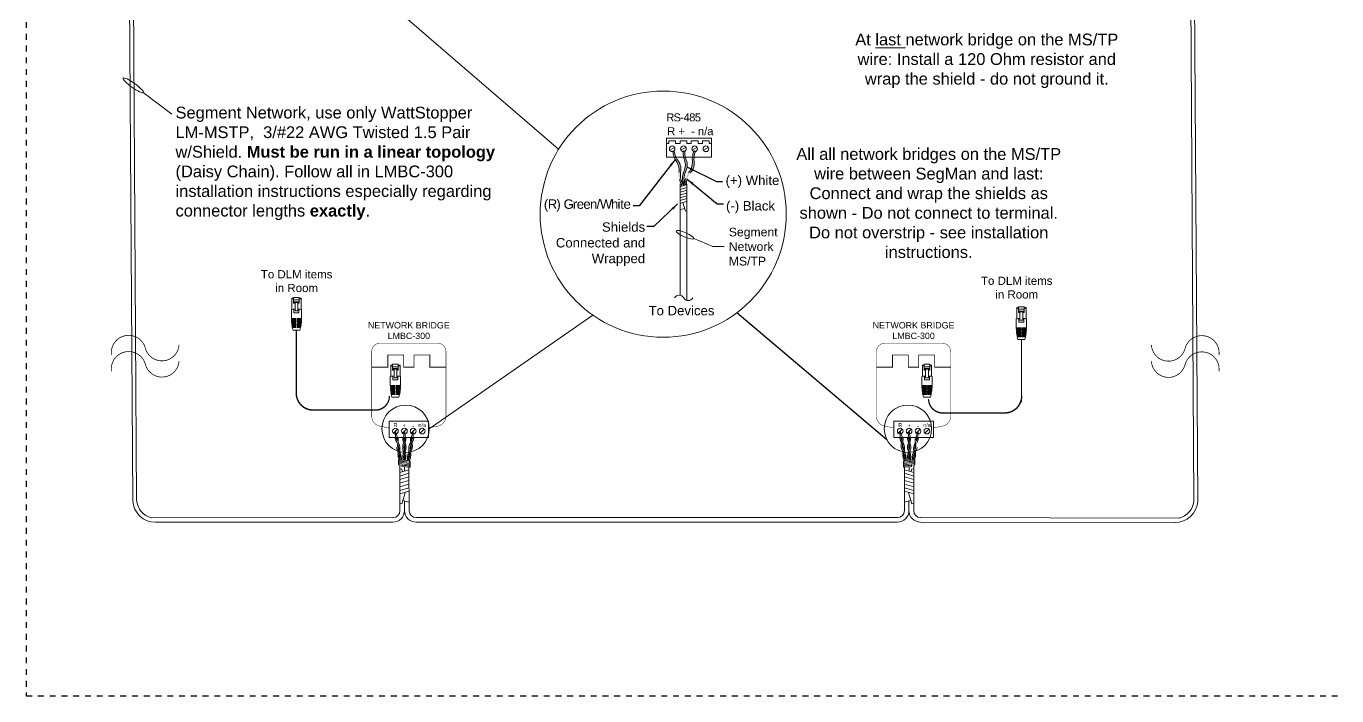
# Model space of a CAD drawing. Header units: inches. Extents: x -60 to 2005, y -577 to 104.
# Drawn here: x 687 to 742.7, y -15.4 to 13.1 of the extents above; entities that cross this region are included whole.
import ezdxf
from ezdxf.enums import TextEntityAlignment as Align

# ---------------------------------------------------------------- set-up
doc = ezdxf.new("R2010")
doc.units = ezdxf.units.IN
doc.header["$MEASUREMENT"] = 0
doc.linetypes.add('Demo', pattern=[0.5, 0.25, -0.25])
doc.layers.get('0').update_dxf_attribs({"lineweight": 5})
doc.layers.add('PS Borders', color=40, linetype='Demo', lineweight=5, plot=False)
for name, color, linetype, lineweight in [('WS', 3, 'Continuous', 5), ('WS_Dataline', 6, 'Continuous', 5), ('WS_DETAIL', 7, 'Continuous', 5)]:
    doc.layers.add(name, color=color, linetype=linetype, lineweight=lineweight)
doc.styles.add('ARIAL', font='arial.ttf')
doc.dimstyles.get("Standard").update_dxf_attribs({"dimtxt": 0.18, "dimasz": 0.18, "dimexe": 0.18, "dimexo": 0.0625, "dimgap": 0.09, "dimtad": 0, "dimtih": 1, "dimtoh": 1, "dimdec": 4, "dimzin": 0, "dimdsep": 46, "dimtxsty": 'Standard', "dimcen": 0.09, "dimadec": 0, "dimazin": 0, "dimtfac": 1, "dimtdec": 4, "dimtofl": 0, "dimtmove": 0, "dimatfit": 3, "dimfxl": 1, "dimtolj": 1, "dimtzin": 0, "dimarcsym": 0})

# ---------------------------------------------------------------- blocks, each defined once
blk = doc.blocks.new('A$C756910A1')
at = {"layer": 'WS_DETAIL'}
for p, q in [((0.1502355164945186, 6.597127019628033), (0.1502355164945186, 10.17284573411285)), ((0.1502355164945186, 10.17284573411285), (0.725468666911155, 10.17284573411285)), ((0.725468666911155, 9.924815362676668), (0.1502355164945186, 9.924815362676668)), ((0.725468666911155, 10.42537585766053), (0.725468666911155, 8.556956961277706)), ((0.725468666911155, 10.42537585766053), (2.506894660563006, 10.42537585766053)), ((2.506894660563063, 9.659063592378288), (0.7254686669112118, 9.659063592378288)), ((2.50689466056312, 9.057957948058288), (0.7254686669112118, 9.057957948058288)), ((0.7254686669112118, 8.735258730937062), (1.168555581693539, 8.735258730937062)), ((0.725468666911155, 8.556956961277706), (1.168555581693596, 8.556956961277706)), ((1.168555581693596, 6.169918262987323), (1.168555581693539, 9.057957948058288)), ((1.168555581693596, 8.848221287137449), (2.063807745780679, 8.848221287137449)), ((2.063807745780906, 6.169918262987323), (2.063807745780679, 9.057957948058288)), ((2.063807745780679, 8.735258730937062), (2.50689466056312, 8.735258730937062)), ((2.506894660563177, 8.556956961277706), (2.063807745780736, 8.556956961277706)), ((2.506894660563006, 10.42537585766053), (2.506894660563177, 8.556956961277706)), ((3.082127810979699, 10.17284573411285), (2.506894660563063, 10.17284573411285)), ((3.082127810979699, 9.924815362676668), (2.506894660563063, 9.924815362676668)), ((3.082127810979927, 6.597127019628033), (3.082127810979699, 10.17284573411285)), ((-6.402811436601041e-08, 6.564808555890693), (-6.402811436601041e-08, 3.726134365787232)), ((0.8080907998544546, 6.700560145413647), (0.8080907998544546, 5.545980966034392)), ((0.8080907998544546, 5.545980966034392), (2.424272527619593, 5.545980966034392)), ((1.168555581693539, 6.169918262987323), (2.063807745780906, 6.169918262987323)), ((2.42427252761965, 6.700560145413647), (2.424272527619593, 5.545980966034392)), ((3.232363391502219, 6.564808555890693), (3.232363391502219, 3.726134365787232)), ((-6.402811436601041e-08, 3.726134365787232), (1.427763863659294, 3.726134365787232)), ((0.001803363048139772, 3.50558276794095), (1.427763863659294, 3.50558276794095)), ((0.007215091914673621, 3.285031170094669), (1.427763863659294, 3.285031170094669)), ((0.01623947130153169, 3.064479572248388), (1.427763863659294, 3.064479572248388)), ((0.02888376853442765, 2.843927974402106), (1.427763863659294, 2.843927974402106)), ((0.04515819889135742, 2.623376376555825), (1.427763863659294, 2.623376376555825)), ((0.06507596708863161, 2.402824778709544), (1.427763863659294, 2.402824778709544)), ((0.08865332129224157, 2.182273180863262), (1.427763863659294, 2.182273180863433)), ((0.1159096201752448, 1.961721583016981), (1.427763863659294, 1.961721583017152)), ((0.1468674136732773, 1.74116998517087), (1.427763863659294, 1.74116998517087)), ((0.1815525382387762, 1.520618387324589), (1.427763863659294, 1.520618387324589)), ((0.2199942275513251, 1.300066789478308), (1.427763863659237, 1.300066789478308)), ((0.2622252398203102, 1.079515191632026), (1.427763863659294, 1.079515191632026)), ((0.3082820030148525, 0.8589635937857452), (1.427763863659294, 0.8589635937857452)), ((0.8902139495456538, 3.726134365787232), (0.8902139495456538, 3.50558276794095)), ((0.8902139495456538, 3.285031170094669), (0.8902139495456538, 3.064479572248388)), ((0.8902139495456538, 2.843927974402106), (0.8902139495456538, 2.623376376555825)), ((0.8902139495457106, 2.402824778709544), (0.8902139495457106, 2.182273180863262)), ((0.8902139495457106, 1.961721583017152), (0.8902139495457106, 1.74116998517087)), ((0.8902139495457106, 1.520618387324589), (0.8902139495457106, 1.300066789478308)), ((0.8902139495457106, 1.079515191632026), (0.8902139495457106, 0.8589635937857452)), ((1.427763863659294, 3.50558276794095), (1.427763863659237, 3.726134365787232)), ((1.427763863659294, 3.064479572248388), (1.427763863659294, 3.285031170094669)), ((1.427763863659294, 2.623376376555825), (1.427763863659294, 2.843927974402106)), ((1.427763863659294, 2.182273180863262), (1.427763863659294, 2.402824778709544)), ((1.427763863659237, 1.74116998517087), (1.427763863659294, 1.961721583017152)), ((1.427763863659294, 1.300066789478308), (1.427763863659237, 1.520618387324589)), ((1.427763863659294, 0.8589635937857452), (1.427763863659294, 1.079515191632026)), ((1.804599463815038, 3.726134365787232), (3.232363391502219, 3.726134365787232)), ((1.804599463814753, 3.50558276794095), (1.804599463814753, 3.726134365787232)), ((1.804599463814981, 3.50558276794095), (3.230559964426021, 3.50558276794095)), ((1.804599463814981, 3.285031170094669), (3.225148235559374, 3.285031170094669)), ((1.804599463814753, 3.064479572248388), (1.804599463814753, 3.285031170094669)), ((1.804599463814981, 3.064479572248388), (3.216123856172572, 3.064479572248388)), ((1.804599463814981, 2.843927974402106), (3.203479558939677, 2.843927974402106)), ((1.804599463814753, 2.623376376555825), (1.804599463814753, 2.843927974402106)), ((1.804599463814924, 2.623376376555825), (3.187205128582747, 2.623376376555825)), ((1.804599463814867, 2.402824778709544), (3.167287360385473, 2.402824778709544)), ((1.804599463814753, 2.182273180863262), (1.804599463814753, 2.402824778709544)), ((1.804599463814867, 2.182273180863433), (3.143710006181806, 2.182273180863433)), ((1.804599463814867, 1.961721583017152), (3.116453707298803, 1.961721583017152)), ((1.804599463814753, 1.74116998517087), (1.804599463814753, 1.961721583017152)), ((1.80459946381481, 1.74116998517087), (3.085495913800827, 1.74116998517087)), ((1.80459946381481, 1.520618387324589), (3.050810789235328, 1.520618387324589)), ((1.804599463814753, 1.300066789478308), (1.804599463814753, 1.520618387324589)), ((1.804599463814753, 1.300066789478308), (3.012369099922722, 1.300066789478308)), ((1.804599463814753, 1.079515191632026), (2.970138087653794, 1.079515191632026)), ((1.804599463814753, 0.8589635937857452), (1.804599463814753, 1.079515191632026)), ((1.804599463814753, 0.8589635937857452), (2.924081324459308, 0.8589635937857452)), ((2.34214937792845, 3.726134365787232), (2.34214937792845, 3.50558276794095)), ((2.34214937792845, 3.285031170094669), (2.34214937792845, 3.064479572248388)), ((2.34214937792845, 2.843927974402106), (2.34214937792845, 2.623376376555825)), ((2.34214937792845, 2.402824778709544), (2.34214937792845, 2.182273180863433)), ((2.34214937792845, 1.961721583017152), (2.34214937792845, 1.74116998517087)), ((2.34214937792845, 1.520618387324589), (2.342149377928394, 1.300066789478308)), ((2.34214937792845, 1.079515191632026), (2.342149377928394, 0.8589635937857452)), ((2.691792117421215, -1.891327769953932e-07), (0.524929496546207, -1.891327769953932e-07))]:
    blk.add_line(p, q, dxfattribs=at)
for centre, radius, start, end in [((1.61618166373708, -0.5828206012761257), 7.328072457716479, 93.50202068223433, 102.7411415662108), ((1.61618166373708, -0.5828206012761257), 7.328072457716479, 77.25885843378917, 86.49797931776406), ((13.48717119514313, 3.726134365787232), 13.48717125917128, 180.9369821694481, 181.8742150375743), ((13.48717119514313, 3.726134365787232), 13.48717125917128, 182.8119499073921, 183.7504392946456), ((13.48717119514313, 3.726134365787232), 13.48717125917128, 184.6899375443662, 185.6307014597895), ((13.48717119514313, 3.726134365787232), 13.48717125917128, 186.5729909480418, 187.5170696871769), ((13.48717119514313, 3.726134365787232), 13.48717125917128, 188.4632058194769, 189.4116726762505), ((13.48717119514313, 3.726134365787232), 13.48717125917128, 190.3627495398733, 191.316722449262), ((13.48717119514313, 3.726134365787232), 13.48717125917128, 192.2738850556991, 196.037861357714), ((-10.25480786766903, 3.726134365787232), 13.48717125917128, 343.9621386422843, 347.7261149443008), ((-10.25480786766903, 3.726134365787232), 13.48717125917128, 348.683277550738, 349.6372504601267), ((-10.25480786766903, 3.726134365787232), 13.48717125917128, 350.5883273237479, 351.5367941805232), ((-10.25480786766903, 3.726134365787232), 13.48717125917128, 352.4829303128231, 353.4270090519582), ((-10.25480786766903, 3.726134365787232), 13.48717125917128, 354.3692985402105, 355.3100624556338), ((-10.25480786766903, 3.726134365787232), 13.48717125917128, 356.2495607053528, 357.1880500926079), ((-10.25480786766903, 3.726134365787232), 13.48717125917128, 358.1257849624257, 359.0630178305502)]:
    blk.add_arc(centre, radius, start, end, dxfattribs=at)
blk = doc.blocks.new('LMBC-300')
for p, q in [((-5.441804670540195, -23.34626507107686), (-4.014241820418807, -21.91870222095548)), ((-2.286154039317063, -23.34626507107686), (-0.8585911891956757, -21.91870222095548)), ((0.869496591906068, -23.34626507107686), (2.297059442027455, -21.91870222095548)), ((4.025147223129155, -23.34626507107686), (5.452710073250543, -21.91870222095548))]:
    blk.add_line(p, q)
blk.add_lwpolyline([(-7.012182767361174, -19.0830582706808), (7.023088170071558, -19.0830582706808), (7.023088170071558, -24.94497117264706), (-7.012182767361174, -24.94497117264706)], close=True)
for centre in [(-4.728023245479482, -22.63248364601619), (-1.572372614256352, -22.63248364601619), (1.58327801696678, -22.63248364601619), (4.738928648189868, -22.63248364601619)]:
    blk.add_circle(centre, 1.009439371890818)
at = {"layer": 'WS_DETAIL', "linetype": 'Continuous'}
for points, const_width in [([(0.005452701355210365, 8.487853388231976), (-10.1755036080588, 8.487853388231976, 0.414213562373095), (-13.15250083133648, 5.510856164954291), (-13.15250083133648, -17.61008111877814, 0.3299559090485597), (-10.37569965186718, -20.85873059809533, 0.01578816091769732), (-7.012182767361174, -21.45944105646987, 0.02314275551599724)], 0.1543675703108998), ([(0.005452701355224576, 8.487853388231976), (10.18640901076923, 8.487853388231976, -0.414213562373095), (13.16340623404692, 5.510856164954291), (13.16340623404692, -17.61008111877814, -0.3299559090485597), (10.38660505457761, -20.85873059809533, -0.00309082327425322), (7.023088170071558, -21.48299629802463, -0.02314275551599734)], 0.1543675703108999)]:
    blk.add_lwpolyline(points, format="xyb", dxfattribs=dict(at, const_width=const_width))
at = {"layer": 'WS_DETAIL', "const_width": 0.2835103138874536}
blk.add_lwpolyline([(-13.15250083133648, 3.907985046680551e-14), (-7.447004222338545, -7.460698725481052e-14), (-7.447004222338545, 4.304228702038628), (-1.822486295127201, 4.304228702038628), (-1.822486295127201, -1.77635683940025e-14), (1.822486295127149, 3.907985046680551e-14), (1.822486295127149, 4.304228702038628), (7.447004222338496, 4.304228702038628), (7.447004222338496, -1.77635683940025e-14), (13.1634062340469, -1.77635683940025e-14)], dxfattribs=at)
at = {"insert": (0.005452701355210365, 15.95343288972303), "char_height": 2.2491, "width": 28.83122210504775, "attachment_point": 2, "style": 'ARIAL'}
blk.add_mtext('NETWORK BRIDGE\\PLMBC-300', dxfattribs=at)
at = {"layer": 'WS_DETAIL', "style": 'ARIAL'}
for s, p in [('R', (-4.728023245479501, -20.50179237657888)), ('+', (-1.572372614256369, -20.66700011811405)), ('-', (1.583278016966762, -20.91237581008488)), ('n/a', (4.738928648189849, -20.50179237657888))]:
    blk.add_text(s, height=1.385175861430111, dxfattribs=at).set_placement(p, align=Align.MIDDLE)
blk = doc.blocks.new('G_ENDLINE')
blk.add_lwpolyline([(0.08660254037841053, -7.744915819785092e-13, -0.5773502691867318), (5.426770144367765e-13, -4.618527782440651e-13, 0.5773502691905019), (-0.08660254037796689, -4.583000645652646e-13, 0.5773502691905019)], format="xyb")

msp = doc.modelspace()

# ---------------------------------------------------------------- hatches: boundary and pattern name
h = msp.add_hatch(color=256)
edge = h.paths.add_edge_path()
edge.add_line((714.5749451970205, 7.794763652862521), (714.5146792618232, 7.778054260397575))
edge.add_arc((715.734561094017, 7.960341138046751), 1.233426199770372, 188.4988200317891, 205.6450511385068)
edge.add_arc((714.1159171531019, 6.983067099143078), 0.6733615671452781, 15.727372145294396, 41.19067404646472, ccw=False)
edge.add_arc((714.1144680146053, 6.988293721649534), 0.6733615671452781, -10.197437498566273, 15.265864402604109, ccw=False)
edge.add_arc((715.5472457884396, 6.786065160459195), 0.7745148270564944, 173.8469486297035, 195.4966182739494)
edge.add_arc((715.5472457884396, 6.786065160459195), 0.7745148270564944, 195.4966182739494, 211.0566181616065)
edge.add_line((714.8837515157675, 6.386504692617571), (714.9658565366404, 6.386504692617571))
edge.add_arc((715.5306964908225, 6.799874055210275), 0.6999417145525149, 196.9479963301705, 216.1979528666372, ccw=False)
edge.add_arc((715.5401699748988, 6.765705944153119), 0.6999417145525137, 169.8025625014334, 194.0452402177281, ccw=False)
edge.add_arc((714.188560041496, 7.008836549895413), 0.6733615671452763, 349.8025625014333, 375.2658644026042)
edge.add_arc((714.1900091799926, 7.003609927388958), 0.6733615671452763, 15.72737214529438, 41.19067404646516)
edge.add_arc((715.6545493791937, 7.977722118601086), 1.094997255864844, 189.6184229029745, 208.9876342423386, ccw=False)
edge = h.paths.add_edge_path()
edge.add_arc((714.756055072397, 7.294008787113405), 0.6733615671452763, 345.0605592722173, 370.5238611733882)
edge.add_arc((716.5036298393313, 7.416142283717043), 1.085540197213239, 160.5013963686815, 179.9549978711915, ccw=False)
edge.add_line((715.4803457783157, 7.778478108936064), (715.419985625464, 7.794843886934281))
edge.add_arc((716.5618486211931, 7.364963447916274), 1.220101755127698, 159.3700055532401, 176.6097834430752)
edge.add_arc((714.6818472126242, 7.314129169541012), 0.6733615671452781, -14.93944072778271, 10.523861173387786, ccw=False)
edge.add_arc((714.6832665508182, 7.319363963166218), 0.6733615671452781, 319.1357496283569, 344.59905152952734, ccw=False)
edge.add_arc((715.8125216443666, 6.414636670636064), 0.7745148270564944, 143.1801357566266, 164.8298054008724)
edge.add_arc((715.8125216443666, 6.414636670636064), 0.7745148270564944, 164.8298054008724, 182.0815589057538)
edge.add_line((715.0385178916993, 6.386504692617571), (715.1070671493133, 6.386504692617571))
edge.add_arc((715.8053299564122, 6.434955244656585), 0.6999417145525149, 166.2811834570936, 183.9692359680558, ccw=False)
edge.add_arc((715.7960512864913, 6.400733716370247), 0.6999417145525137, 139.1357496283565, 163.3784273446512, ccw=False)
edge.add_arc((714.7574744105909, 7.299243580738541), 0.6733615671452763, 319.1357496283565, 344.5990515295273)
edge = h.paths.add_edge_path()
edge.add_arc((715.8829308383561, 7.733674604949194), 0.8585972414182099, 176.7837172581501, 197.1557302662799)
edge.add_arc((714.4557546179115, 7.188467882747837), 0.6733615671452763, 0.2307538713449162, 25.69405577251581, ccw=False)
edge.add_arc((714.4557546179115, 7.193891680790422), 0.6733615671452763, 334.30594422748396, 359.76924612865474, ccw=False)
edge.add_arc((715.6932684273565, 6.598474621113532), 0.6999417145525137, 154.305944227484, 178.5486219437788)
edge.add_arc((715.6932684273565, 6.633931732018915), 0.6999417145525149, 181.4513780562211, 200.7013345926879)
edge.add_line((715.0385178916993, 6.386504692617571), (714.9658565366404, 6.386504692617571))
edge.add_arc((715.7055266143116, 6.616203176566223), 0.7745148270564944, 180, 197.2517535048816, ccw=False)
edge.add_arc((715.7055266143116, 6.616203176566223), 0.7745148270564944, 158.3503303557542, 180, ccw=False)
edge.add_arc((714.3788674522655, 7.193891680790422), 0.6733615671452781, 334.3059442274844, 359.7692461286547)
edge.add_arc((714.3788674522655, 7.188467882747837), 0.6733615671452781, 0.2307538713449242, 25.6940557725153)
edge.add_arc((715.922355105939, 7.703615039712751), 0.9629320147724095, 175.2384417745333, 193.402646708419, ccw=False)
edge.add_line((714.962746383902, 7.783547296431571), (715.0256860077171, 7.781846415318121))
edge = h.paths.add_edge_path()
edge.add_arc((715.9332481974304, 6.980449610504159), 0.673361567144921, 190.062353430753, 190.5238611734474)
edge.add_arc((715.3624985339745, 7.334323890900002), 0.673361567144921, 220.7291663038299, 221.1906740465243)
edge.add_arc((715.6739802100237, 7.193891680790919), 0.673361567144921, 205.2325480298807, 205.6940557725749)
h = msp.add_hatch(color=256)
h.paths.add_polyline_path([(703.2862129569085, -5.18140530276807, 0.1206055747640039), (703.3045356937009, -5.382672844682162), (703.2489317836832, -5.37594513837648, 0.0008002133858251983), (703.2485193221225, -5.374520056708022, -0.09474649691597763), (703.2437508425494, -5.174329806998941, -0.09474649691598583), (703.3131750219734, -4.986502338860447, 0.002013710130229451), (703.3153123012801, -4.98344131127898, 0.002013710130230078), (703.316341536799, -4.987029977735403, -0.03493843387434526), (703.3305894296673, -5.052752960781589, 0.07097321835170756)])
h.paths.add_polyline_path([(703.3911002034845, -4.797654330350269, 0.1095463462446783), (703.3796399316768, -4.597294488448895, 0.001993342258613019), (703.378620961673, -4.593742161131999, -0.09474649691598114), (703.3738524820999, -4.393551911422918), (703.4163145964587, -4.400627407192147, 0.07097321835173916), (703.4165767574823, -4.53671792010438, -0.1138984644524081), (703.4433038921622, -4.80635307236939, -0.1095257340793441), (703.3675159899578, -4.992140053297661, -0.04068475077842066), (703.3530020440162, -4.918248323283223, 0.06853558686225864)])
h.paths.add_polyline_path([(703.0806446063364, -5.003180815626592, 0.002013710130245552), (703.0822496934775, -4.99981012608896, 0.002013710130232767), (703.0838547806184, -5.003180815626592, -0.03493843387434263), (703.1087114263396, -5.065668095253571, 0.07097321835175494), (703.0860843738762, -5.19986464114794, 0.08537272357000193), (703.1178397509468, -5.360083867199791), (703.0657383729747, -5.353779944166163, -0.07335019469959114), (703.0430367979143, -5.19986464114794, -0.09474649691597366)])
h.paths.add_polyline_path([(703.1264700596735, -4.804093065983068, 0.06853558686202993), (703.1087114263396, -4.678877205053212, -0.1124683699391492), (703.0430367979143, -4.408321490818309), (703.0860843738762, -4.408321490818309, 0.1080279309100332), (703.1351731592017, -4.608376005877176, -0.1095257340793147), (703.1793935253977, -4.804093065983068, -0.1095257340793453), (703.1351731592015, -4.99981012608896, -0.04068475077843094), (703.1087114263396, -4.929308926912924, 0.06853558686202776)])
h.paths.add_polyline_path([(702.8865712619881, -5.188843473693922, 0.06985018340257636), (702.9299692830994, -5.315577340752469, -0.01275160803130392), (702.9258063595394, -5.336849093640311), (702.8922560375131, -5.332789725999064, 0.05875657055876367), (702.8860758878916, -5.332022962132541, -0.06709021212230834), (702.8441091476291, -5.195918969463278, -0.09474649691600887), (702.8488776272025, -4.995728719754084, 0.1115640500045959), (702.8613568690141, -4.791816550535145, 0.06853558686187991), (702.8232587095456, -4.67122255760296, -0.0406847507784331), (702.8377726554872, -4.597330827588522, -0.1095257340793608), (702.9135605576919, -4.783117808516806, -0.1115640500044528), (702.90108131588, -4.987029977735403, 0.1061749334755847)])
h.paths.add_polyline_path([(702.7140075080788, -4.415141073887241), (702.7564696224379, -4.408065578117998, 0.07097321835175929), (702.8008460951967, -4.536717920104493, 0.02811235965333236), (702.7828291425631, -4.601967607985969, -0.09419374565097273)])
h = msp.add_hatch(color=256)
h.paths.add_polyline_path([(724.3883168984937, -5.18140530276807, -0.1206055747640039), (724.3699941617012, -5.382672844682162), (724.4255980717187, -5.37594513837648, -0.0008002133858251983), (724.4260105332794, -5.374520056708022, 0.09474649691597763), (724.4307790128526, -5.174329806998941, 0.09474649691598583), (724.3613548334285, -4.986502338860447, -0.002013710130229451), (724.3592175541219, -4.98344131127898, -0.002013710130230078), (724.3581883186032, -4.987029977735403, 0.03493843387434526), (724.3439404257347, -5.052752960781589, -0.07097321835170756)])
h.paths.add_polyline_path([(724.2834296519175, -4.797654330350269, -0.1095463462446783), (724.2948899237253, -4.597294488448895, -0.001993342258613019), (724.2959088937291, -4.593742161131999, 0.09474649691598114), (724.3006773733023, -4.393551911422918), (724.2582152589432, -4.400627407192147, -0.07097321835173916), (724.2579530979199, -4.53671792010438, 0.1138984644524081), (724.2312259632397, -4.80635307236939, 0.1095257340793441), (724.3070138654441, -4.992140053297661, 0.04068475077842066), (724.3215278113857, -4.918248323283223, -0.06853558686225864)])
h.paths.add_polyline_path([(724.5938852490658, -5.003180815626592, -0.002013710130245552), (724.5922801619247, -4.99981012608896, -0.002013710130232767), (724.5906750747836, -5.003180815626592, 0.03493843387434263), (724.5658184290626, -5.065668095253571, -0.07097321835175494), (724.5884454815257, -5.19986464114794, -0.08537272357000193), (724.5566901044551, -5.360083867199791), (724.6087914824273, -5.353779944166163, 0.07335019469959114), (724.6314930574879, -5.19986464114794, 0.09474649691597366)])
h.paths.add_polyline_path([(724.5480597957287, -4.804093065983068, -0.06853558686202993), (724.5658184290626, -4.678877205053212, 0.1124683699391492), (724.6314930574879, -4.408321490818309), (724.5884454815257, -4.408321490818309, -0.1080279309100332), (724.5393566962005, -4.608376005877176, 0.1095257340793147), (724.4951363300042, -4.804093065983068, 0.1095257340793453), (724.5393566962005, -4.99981012608896, 0.04068475077843094), (724.5658184290626, -4.929308926912924, -0.06853558686202776)])
h.paths.add_polyline_path([(724.787958593414, -5.188843473693922, -0.06985018340257636), (724.7445605723026, -5.315577340752469, 0.01275160803130392), (724.7487234958628, -5.336849093640311), (724.7822738178891, -5.332789725999064, -0.05875657055876367), (724.7884539675106, -5.332022962132541, 0.06709021212230834), (724.8304207077729, -5.195918969463278, 0.09474649691600887), (724.8256522281997, -4.995728719754084, -0.1115640500045959), (724.813172986388, -4.791816550535145, -0.06853558686187991), (724.8512711458566, -4.67122255760296, 0.0406847507784331), (724.8367571999147, -4.597330827588522, 0.1095257340793608), (724.7609692977103, -4.783117808516806, 0.1115640500044528), (724.773448539522, -4.987029977735403, -0.1061749334755847)])
h.paths.add_polyline_path([(724.9605223473231, -4.415141073887241), (724.9180602329643, -4.408065578117998, -0.07097321835175929), (724.8736837602053, -4.536717920104493, -0.02811235965333236), (724.8917007128389, -4.601967607985969, 0.09419374565097273)])

# ---------------------------------------------------------------- linework, layer by layer
for p, q in [((697.2053740795509, 18.60085524100417), (709.6662696381435, 7.861821404137451)), ((693.2176840225222, 9.356570444565925), (692.0111970450168, 10.275166042959)), ((716.1656922451359, 8.332557548867094), (714.2544234606523, 8.332557548867165)), ((714.2544234606526, 7.522370815281953), (714.2544234606523, 8.332557548867165)), ((714.34931942855, 8.107490329792405), (714.2544234606523, 8.107490329792405)), ((714.34931942855, 8.220678363562705), (714.34931942855, 8.107490329792405)), ((714.637344688876, 8.220678363562705), (714.34931942855, 8.220678363562705)), ((714.5854403373071, 7.940217403719622), (714.3893245482257, 7.825885214023764)), ((714.637344688876, 8.220678363562705), (714.637344688876, 8.107490329792405)), ((714.8271366246709, 8.107490329792476), (714.637344688876, 8.107490329792405)), ((714.8271366246709, 8.220678363562705), (714.8271366246709, 8.107490329792476)), ((715.1151618849967, 8.220678363562776), (714.8271366246709, 8.220678363562776)), ((715.063257533428, 7.940217403719622), (714.8671417443466, 7.825885214023764)), ((715.1151618849967, 8.220678363562776), (715.115161884997, 8.107490329792476)), ((715.3049538207918, 8.107490329792476), (715.115161884997, 8.107490329792476)), ((715.3049538207915, 8.220678363562776), (715.3049538207918, 8.107490329792476)), ((715.5929790811178, 8.220678363562847), (715.3049538207915, 8.220678363562776)), ((715.3049538207918, 8.220678363562705), (715.3049538207918, 8.107490329792476)), ((715.5929790811176, 8.220678363562776), (715.3049538207918, 8.220678363562776)), ((715.5410747295489, 7.940217403719622), (715.3449589404674, 7.825885214023764)), ((715.5929790811178, 8.220678363562847), (715.5929790811178, 8.107490329792547)), ((715.5929790811176, 8.220678363562776), (715.5929790811178, 8.107490329792476)), ((715.687875049015, 8.107490329792547), (715.5929790811178, 8.107490329792547)), ((715.7827710169126, 8.107490329792476), (715.5929790811178, 8.107490329792476)), ((715.7827710169124, 8.220678363562776), (715.7827710169126, 8.107490329792476)), ((716.0707962772387, 8.220678363562847), (715.7827710169124, 8.220678363562776)), ((716.0188919256698, 7.940217403719622), (715.8227761365883, 7.825885214023764)), ((716.0707962772387, 8.220678363562847), (716.0707962772387, 8.107490329792547)), ((716.1656922451359, 8.107490329792547), (716.0707962772387, 8.107490329792547)), ((716.1656922451357, 7.522370815281882), (716.1656922451359, 8.332557548867094)), ((714.2544234606526, 7.522370815281953), (716.1656922451359, 7.522370815282144)), ((714.5749451970205, 7.794763652862521), (714.514679261823, 7.778054260397575)), ((715.0256860077172, 7.781846415318178), (714.962746383902, 7.783547296431571)), ((715.4803457783157, 7.778478108936064), (715.419985625464, 7.794843886934352)), ((714.8812289767054, 6.389960607740107), (714.8230345958609, 6.372834773926826)), ((715.120616305039, 6.386504692617571), (714.8288238681571, 6.386504692617571)), ((714.9658565366403, 6.386504692617571), (714.8837515157675, 6.386504692617571)), ((715.0385178916993, 6.386504692617571), (714.9658565366403, 6.386504692617571)), ((715.1070671493133, 6.386504692617571), (715.0385178916993, 6.386504692617571)), ((715.418224222034, 4.066882103917159), (716.215282901913, 3.724101423328271)), ((716.215282901913, 3.724101423328271), (716.7087273160357, 3.724101423328271)), ((711.1241930635409, 0.8123141086454808), (704.1681467877204, -4.01515085935668)), ((702.755756175693, -4.406393248488712), (702.7132135739419, -4.413482155935924)), ((702.7344848748173, -4.409937702212375), (702.7299875819572, -4.11382363865647)), ((702.7299875819572, -4.11382363865647), (702.8217507233592, -4.395396524706783)), ((702.8004794224835, -4.398940978430332), (702.8430220242349, -4.39185207098312)), ((703.0859957154207, -4.406649646274317), (703.0428665423176, -4.406649646274317)), ((703.1086656577038, -4.11382363865647), (703.064431128869, -4.406649646274317)), ((703.1529001865388, -4.406649646274317), (703.1086656577038, -4.11382363865647)), ((703.1313355999871, -4.406649646274317), (703.1744647730902, -4.406649646274317)), ((703.4168518929243, -4.398940978430332), (703.3743092911732, -4.39185207098312)), ((703.4873437334506, -4.11382363865647), (703.3955805920486, -4.395396524706783)), ((703.4615751397148, -4.406393248488712), (703.504117741466, -4.413482155935924)), ((703.4828464405905, -4.409937702212375), (703.4873437334506, -4.11382363865647)), ((724.2129547156874, -4.406393248488712), (724.170412113936, -4.413482155935924)), ((724.1916834148117, -4.409937702212375), (724.1871861219513, -4.11382363865647)), ((724.1871861219513, -4.11382363865647), (724.2789492633533, -4.395396524706783)), ((724.2576779624778, -4.398940978430332), (724.300220564229, -4.39185207098312)), ((724.5431942554148, -4.406649646274317), (724.5000650823117, -4.406649646274317)), ((724.5216296688634, -4.406649646274317), (724.5658641976981, -4.11382363865647)), ((724.5658641976981, -4.11382363865647), (724.6100987265329, -4.406649646274317)), ((724.5885341399814, -4.406649646274317), (724.6316633130846, -4.406649646274317)), ((724.8740504329185, -4.398940978430332), (724.8315078311673, -4.39185207098312)), ((724.944542273445, -4.11382363865647), (724.852779132043, -4.395396524706783)), ((724.9187736797091, -4.406393248488712), (724.9613162814603, -4.413482155935924)), ((724.9400449805846, -4.409937702212375), (724.944542273445, -4.11382363865647)), ((703.3194547186718, -5.437894509357506), (702.8822582881469, -5.38518813118317)), ((703.3194547186718, -5.49135244402521), (702.8822582881469, -5.438646065850889)), ((703.3194547186718, -5.544810378692929), (702.8822582881469, -5.492104000518594)), ((703.3194547186718, -5.598268313360649), (702.8822582881469, -5.545561935186313)), ((702.8917999753712, -5.332870220889021), (703.325785669831, -5.385379627013279)), ((702.8917999753712, -5.386328155556839), (703.325785669831, -5.438837561680998)), ((702.8917999753712, -5.439786090224558), (703.325785669831, -5.492295496348703)), ((702.8917999753712, -5.493244024892263), (703.325785669831, -5.545753431016422)), ((703.0061355351493, -5.613953937407828), (703.0125055235828, -5.561306534626283)), ((703.0125055235828, -5.561306534626283), (703.325785669831, -5.599211365684141)), ((724.782729880031, -5.332870220889021), (724.3487441855711, -5.385379627013279)), ((724.782729880031, -5.386328155556839), (724.3487441855711, -5.438837561680998)), ((724.782729880031, -5.439786090224558), (724.3487441855711, -5.492295496348703)), ((724.782729880031, -5.493244024892263), (724.3487441855711, -5.545753431016422)), ((724.6620243318193, -5.561306534626283), (724.3487441855711, -5.599211365684141)), ((724.3550751367304, -5.437894509357506), (724.792271567255, -5.38518813118317)), ((724.3550751367304, -5.49135244402521), (724.792271567255, -5.438646065850889)), ((724.3550751367304, -5.544810378692929), (724.792271567255, -5.492104000518594)), ((724.3550751367304, -5.598268313360649), (724.792271567255, -5.545561935186313)), ((724.6683943202527, -5.613953937407828), (724.6620243318193, -5.561306534626283)), ((703.3194547186718, -5.651726248028353), (703.0061355351493, -5.613953937407828)), ((724.3550751367304, -5.651726248028353), (724.6683943202527, -5.613953937407828))]:
    msp.add_line(p, q)
at = {"lineweight": -3}
msp.add_line((723.6240826471205, -4.487835373225025), (717.2387591011402, 0.9126475789155535), dxfattribs=at)
at = {"const_width": 0.03252035469205981}
for points in [[(693.5291860993016, -0.4460787863241933, -0.8504981119823255), (692.0994545352735, -0.5913806987406645, 0.9405562340896078), (690.6570387786305, -0.8856737754535118, 1.497182333612764)], [(734.8655021442637, -0.4593997077635237, 0.8504981119823255), (736.2952337082918, -0.6047016201799948, -0.9405562340896078), (737.7376494649347, -0.8989946968928422, -1.497182333612764)], [(693.5291860993016, -1.134725486419612, -0.8504981119823255), (692.0994545352735, -1.280027398836083, 0.9405562340896078), (690.6570387786305, -1.57432047554893, 1.497182333612764)], [(734.8655021442637, -1.148046407858942, 0.8504981119823255), (736.2952337082918, -1.293348320275413, -0.9405562340896078), (737.7376494649347, -1.587641396988261, -1.497182333612764)]]:
    msp.add_lwpolyline(points, format="xyb", dxfattribs=at)
at = {"const_width": 0.009844159798350115}
for points in [[(702.8217507233592, -4.395396524706783), (702.7299875819572, -4.11382363865647), (702.7344848748173, -4.409937702212375)], [(703.1529001865388, -4.406649646274317), (703.1086656577038, -4.11382363865647), (703.064431128869, -4.406649646274317)], [(703.4828464405905, -4.409937702212375), (703.4873437334506, -4.11382363865647), (703.3955805920486, -4.395396524706783)], [(724.1916834148117, -4.409937702212375), (724.1871861219513, -4.11382363865647), (724.2789492633533, -4.395396524706783)], [(724.5216296688634, -4.406649646274317), (724.5658641976981, -4.11382363865647), (724.6100987265329, -4.406649646274317)], [(724.852779132043, -4.395396524706783), (724.944542273445, -4.11382363865647), (724.9400449805846, -4.409937702212375)]]:
    msp.add_lwpolyline(points, dxfattribs=at)
for centre, radius in [((714.1118492542926, 5.105709319207755), 5.230614872862958), ((714.4933320587129, 7.883051308871551), 0.119454299030219), ((714.9711492548338, 7.883051308871622), 0.119454299030219), ((715.4489664509547, 7.883051308871693), 0.119454299030219), ((715.9267836470756, 7.883051308871693), 0.119454299030219), ((703.1601404644089, -4.01515085935668), 1.00800632331148), ((724.5143893909931, -4.01515085935668), 1.00800632331148)]:
    msp.add_circle(centre, radius)
for centre, radius, start, end in [((715.734561094017, 7.960341138046751), 1.233426199770372, 188.4988200317896, 205.6450511385052), ((715.6545493791937, 7.977722118601086), 1.094997255864844, 189.6184229029743, 208.9876342423384), ((714.1159171531019, 6.983067099143078), 0.6733615671452781, 15.72737214529505, 41.19067404646503), ((714.1900091799926, 7.003609927388958), 0.6733615671452763, 15.72737214529505, 41.19067404646718), ((715.922355105939, 7.703615039712751), 0.9629320147724095, 175.2384417745331, 193.4026467084189), ((714.3788674522655, 7.188467882747837), 0.6733615671452781, 0.2307538713443906, 25.69405577251541), ((715.8829308383561, 7.733674604949194), 0.8585972414182099, 176.7837172581503, 197.1557302662795), ((714.4557546179115, 7.188467882747837), 0.6733615671452763, 0.2307538713443906, 25.69405577251541), ((714.6818472126242, 7.314129169541012), 0.6733615671452781, 345.0605592722166, 10.52386117338765), ((716.5618486211931, 7.364963447916274), 1.220101755127698, 159.3700055532397, 176.6097834430749), ((714.756055072397, 7.294008787113405), 0.6733615671452763, 345.0605592722166, 10.52386117338846), ((716.5036298393313, 7.416142283717043), 1.085540197213239, 160.5013963686816, 179.9549978711913), ((714.1144680146053, 6.988293721649534), 0.6733615671452781, 349.8025625014328, 15.26586440260323), ((714.188560041496, 7.008836549895413), 0.6733615671452763, 349.8025625014322, 15.26586440260323), ((715.5401699748988, 6.765705944153119), 0.6999417145525137, 169.8025625014331, 194.0452402177275), ((715.7055266143116, 6.616203176566223), 0.7745148270564944, 158.3503303557529, 180), ((715.3283108395322, 6.780076756370491), 0.3727501624571527, 162.309987672461, 178.5486219437789), ((714.3788674522655, 7.193891680790422), 0.6733615671452781, 334.3059442274846, 359.7692461286548), ((715.6932684273565, 6.598474621113532), 0.6999417145525137, 154.3059442274846, 178.5486219437789), ((714.4557546179115, 7.193891680790422), 0.6733615671452763, 334.3059442274846, 359.7692461286548), ((714.6832665508182, 7.319363963166218), 0.6733615671452781, 319.135749628357, 344.5990515295282), ((714.7574744105909, 7.299243580738541), 0.6733615671452763, 319.135749628357, 344.5990515295282), ((715.5472457884396, 6.786065160459195), 0.7745148270564944, 195.4966182739498, 211.0566181616081), ((715.5306964908225, 6.799874055210275), 0.6999417145525149, 196.94799633017, 216.1979528666365), ((715.7055266143116, 6.616203176566223), 0.7745148270564944, 180, 197.2517535048815), ((715.6932684273565, 6.633931732018915), 0.6999417145525149, 181.4513780562211, 200.7013345926874), ((715.8125216443666, 6.414636670636064), 0.7745148270564944, 164.8298054008714, 182.0815589057537), ((715.8053299564122, 6.434955244656585), 0.6999417145525149, 166.2811834570935, 183.9692359680557), ((703.2400787648044, -4.325690191612154), 0.5341295332990824, 189.4603223135803, 211.1099919578261), ((703.229730561726, -4.315019784601461), 0.4827015936561584, 190.911700369804, 207.1503346411259), ((702.3224859404863, -4.466194674881223), 0.4827015936561528, 351.7703099860423, 8.008944257356603), ((702.3161568333724, -4.47964403530689), 0.5341295332990833, 347.8106526693294, 9.460322313581921), ((703.6706884170276, -4.397772625137804), 0.6278846294254562, 180.8100736462752, 206.4780620655526), ((703.5690205080002, -4.394377357739174), 0.483180669431598, 181.4554099650877, 206.1179472067525), ((702.6487888670797, -4.394423482591847), 0.4827015936561584, 342.3080201472324, 358.5486219437789), ((702.6403352397913, -4.406649646274317), 0.5341295332990824, 338.3503303557613, 0), ((703.9011744820355, -4.47964403530689), 0.5341295332990833, 170.5396776864181, 192.1893473306698), ((703.8948453749215, -4.466194674881223), 0.4827015936561528, 171.9910557426442, 188.2296900139576), ((702.9876007536818, -4.315019784601461), 0.4827015936561584, 332.8496653588739, 349.0882996301951), ((702.9772525506035, -4.325690191612154), 0.5341295332990824, 328.8900080421733, 350.5396776864181), ((724.6972773047985, -4.325690191612154), 0.5341295332990824, 189.4603223135827, 211.1099919578267), ((724.6869291017204, -4.315019784601461), 0.4827015936561584, 190.9117003698048, 207.1503346411253), ((723.7796844804805, -4.466194674881223), 0.4827015936561528, 351.7703099860423, 8.008944257355813), ((723.7733553733667, -4.47964403530689), 0.5341295332990833, 347.8106526693302, 9.460322313581921), ((725.0341946156109, -4.406649646274317), 0.5341295332990824, 180, 201.6496696442399), ((724.105509347402, -4.394377357739174), 0.483180669431598, 333.8820527932479, 358.5445900349123), ((725.0257409883225, -4.394423482591847), 0.4827015936561584, 181.4513780562211, 197.6919798527676), ((724.0038414383744, -4.397772625137804), 0.6278846294254562, 333.5219379344474, 359.1899263537248), ((725.3583730220296, -4.47964403530689), 0.5341295332990833, 170.5396776864173, 192.1893473306698), ((725.3520439149158, -4.466194674881223), 0.4827015936561528, 171.9910557426434, 188.2296900139576), ((724.4447992936759, -4.315019784601461), 0.4827015936561584, 332.8496653588747, 349.088299630196), ((724.4344510905978, -4.325690191612154), 0.5341295332990824, 328.8900080421737, 350.5396776864189), ((703.2311833497529, -4.727265395706382), 0.4643710966357195, 189.6910761849224, 214.6928703433999), ((703.284100783552, -4.722239714110117), 0.4643710966357204, 164.2231063301668, 189.2295684422369), ((702.4030978556957, -4.869041930223318), 0.4643710966357159, 9.691076184922382, 25.3737518555436), ((703.2834859910813, -4.718550165129201), 0.4643710966357204, 189.6910761849224, 205.373751855529), ((702.4554004970241, -4.860326699646038), 0.4643710966357147, 9.691076184922382, 35.1543780860993), ((703.3704270134047, -5.107948060045644), 0.5341295332990824, 167.8106526693294, 189.4603223135803), ((702.402483063225, -4.865352381242303), 0.4643710966357159, 343.7662665410687, 9.229568442237689), ((703.3640979062909, -5.121397420471297), 0.4827015936561584, 163.7662665410582, 188.0089442573558), ((702.4547857045534, -4.856637150665009), 0.4643710966357147, 343.7662665410687, 9.229568442237689), ((703.2834859910809, -4.718550165128875), 0.4643710966354698, 214.6928703434559, 215.154378086156), ((702.4465050819729, -5.261901903740366), 0.5341295332990836, 9.460322313581921, 31.1099919578261), ((703.5022169105455, -4.805041620674899), 0.4643710966357147, 155.3355895634249, 179.7692461286572), ((703.5022169105455, -4.801301200716452), 0.4643710966357147, 180.2307538713419, 205.6940557725138), ((703.5769960756165, -5.19969317511692), 0.5341295332990836, 158.350330355762, 180), ((702.6620906221428, -4.801301200716125), 0.4643710966354698, 334.305944227428, 334.7674519701119), ((702.6487888670797, -5.211919338799277), 0.4827015936561584, 1.451378056221103, 25.69405577251388), ((703.5552406932654, -4.805041620674899), 0.4643710966357159, 164.0865704580244, 179.7692461286572), ((703.5552406932654, -4.801301200716452), 0.4643710966357159, 180.2307538713419, 205.6940557725138), ((702.6620906221424, -4.805041620674899), 0.4643710966357204, 0.2307538713419479, 15.91342954194837), ((702.6620906221424, -4.801301200716452), 0.4643710966357204, 344.0865704580517, 359.7692461286572), ((702.7151144048623, -4.805041620674899), 0.4643710966357195, 0.2307538713419479, 25.23254802981595), ((702.7151144048623, -4.801301200716452), 0.4643710966357195, 334.767451970184, 359.7692461286572), ((702.6403352397913, -5.19969317511692), 0.5341295332990824, 0, 21.64966964423805), ((703.770826233435, -5.261901903740366), 0.5341295332990836, 148.8900080421739, 170.5396776864181), ((703.7625456108544, -4.856637150665009), 0.4643710966357147, 170.7704315577623, 196.2337334589305), ((703.7619308183837, -4.860326699646038), 0.4643710966357147, 144.8456219139005, 170.3089238150776), ((702.933845324327, -4.718550165128875), 0.4643710966354698, 324.8456219138439, 325.3071296565333), ((702.8532334091171, -5.121397420471297), 0.4827015936561584, 351.9910557426434, 16.233733458941), ((703.8148482521829, -4.865352381242303), 0.4643710966357159, 170.7704315577623, 196.2337334589305), ((702.9338453243265, -4.718550165129201), 0.4643710966357204, 334.6262481444668, 350.3089238150774), ((703.8142334597119, -4.869041930223318), 0.4643710966357159, 154.6262481444557, 170.3089238150776), ((702.9861479656549, -4.727265395706382), 0.4643710966357195, 325.3071296565915, 350.3089238150774), ((702.8469043020032, -5.107948060045644), 0.5341295332990824, 350.5396776864181, 12.18934733067062), ((702.9332305318555, -4.722239714110117), 0.4643710966357204, 350.7704315577615, 15.77689366983244), ((702.8452416538885, -4.728375675801431), 0.6035900098494561, 352.6650586132115, 18.65665492544818), ((702.8452416538885, -4.728375675801431), 0.6035900098494561, 352.6650586132115, 18.65665492545006), ((724.8292882015135, -4.728375675801431), 0.6035900098494561, 161.3433450745505, 187.3349413867884), ((724.8292882015135, -4.728375675801431), 0.6035900098494561, 161.3433450745499, 187.3349413867884), ((724.6883818897472, -4.727265395706382), 0.4643710966357195, 189.6910761849224, 214.692870343407), ((724.7412993235464, -4.722239714110117), 0.4643710966357204, 164.2231063301676, 189.2295684422393), ((723.86029639569, -4.869041930223318), 0.4643710966357159, 9.691076184922382, 25.3737518555436), ((724.7406845310754, -4.718550165129201), 0.4643710966357204, 189.6910761849224, 205.3737518555332), ((723.9125990370185, -4.860326699646038), 0.4643710966357147, 9.691076184922382, 35.1543780860993), ((724.827625553399, -5.107948060045644), 0.5341295332990824, 167.8106526693294, 189.4603223135827), ((723.8596816032191, -4.865352381242303), 0.4643710966357159, 343.7662665410687, 9.229568442238506), ((724.821296446285, -5.121397420471297), 0.4827015936561584, 163.766266541059, 188.0089442573566), ((723.9119842445475, -4.856637150665009), 0.4643710966357147, 343.7662665410687, 9.229568442238506), ((724.7406845310752, -4.718550165128875), 0.4643710966354698, 214.692870343467, 215.154378086156), ((723.9037036219672, -5.261901903740366), 0.5341295332990836, 9.460322313581921, 31.1099919578261), ((724.9594154505396, -4.805041620674899), 0.4643710966357195, 154.7674519701827, 179.769246128658), ((724.9594154505396, -4.801301200716452), 0.4643710966357195, 180.2307538713427, 205.2325480298173), ((725.0341946156109, -5.19969317511692), 0.5341295332990824, 158.3503303557612, 180), ((724.1192891621365, -4.801301200716452), 0.4643710966357159, 334.3059442274858, 359.769246128658), ((725.0257409883225, -5.211919338799277), 0.4827015936561584, 154.3059442274846, 178.5486219437789), ((725.0124392332598, -4.805041620674899), 0.4643710966357204, 164.086570458051, 179.769246128658), ((725.0124392332598, -4.801301200716452), 0.4643710966357204, 180.2307538713427, 195.9134295419489), ((724.1192891621365, -4.805041620674899), 0.4643710966357159, 0.2307538713427622, 15.91342954197563), ((724.1723129448565, -4.801301200716452), 0.4643710966357147, 334.3059442274858, 359.769246128658), ((725.0124392332593, -4.801301200716125), 0.4643710966354698, 205.2325480298875, 205.6940557725714), ((724.0975337797854, -5.19969317511692), 0.5341295332990836, 0, 21.64966964423877), ((724.1723129448565, -4.805041620674899), 0.4643710966357147, 0.2307538713427622, 24.66441043657572), ((725.2280247734291, -5.261901903740366), 0.5341295332990836, 148.8900080421739, 170.5396776864173), ((725.2197441508488, -4.856637150665009), 0.4643710966357147, 170.7704315577615, 196.2337334589323), ((725.219129358378, -4.860326699646038), 0.4643710966357147, 144.8456219139011, 170.3089238150776), ((724.3910438643213, -4.718550165128875), 0.4643710966354698, 324.8456219138439, 325.3071296565429), ((724.3104319491113, -5.121397420471297), 0.4827015936561584, 351.9910557426442, 16.23373345894177), ((725.2720467921772, -4.865352381242303), 0.4643710966357159, 170.7704315577615, 196.2337334589323), ((724.3910438643209, -4.718550165129201), 0.4643710966357204, 334.6262481444715, 350.3089238150774), ((725.2714319997062, -4.869041930223318), 0.4643710966357159, 154.6262481444569, 170.3089238150776), ((724.4433465056491, -4.727265395706382), 0.4643710966357195, 325.3071296565997, 350.3089238150774), ((724.3041028419975, -5.107948060045644), 0.5341295332990824, 350.5396776864189, 12.18934733067062), ((724.3904290718499, -4.722239714110117), 0.4643710966357204, 350.7704315577631, 15.77689366983244), ((703.3704270134047, -5.107948060045644), 0.5341295332990824, 189.4603223135803, 204.8156427126335), ((702.885446683624, -5.358740570756027), 0.02663905625714283, 76.2022467376586, 263.1258599084476), ((702.885446683624, -5.412198505423731), 0.02663905625714283, 76.2022467376586, 263.1258599084476), ((702.885446683624, -5.46565644009145), 0.02663905625714283, 76.2022467376586, 263.1258599084476), ((702.885446683624, -5.519114374759155), 0.02663905625714283, 76.2022467376586, 263.1258599084476), ((703.3600788103265, -5.097277653034951), 0.4827015936561592, 190.911700369804, 206.8942237646175), ((702.456853285051, -5.272572310750945), 0.4827015936561528, 10.91170036980401, 27.15033464112529), ((702.5097361388157, -5.244524180253109), 0.4258264627720801, 347.4659030797361, 8.552269113824925), ((702.4465050819729, -5.261901903740366), 0.5341295332990836, 351.2807945071388, 9.460322313581921), ((703.5769960756165, -5.19969317511692), 0.5341295332990836, 180, 196.7805748189224), ((703.5685424483281, -5.211919338799277), 0.4827015936561528, 162.3099876724618, 178.5486219437789), ((703.5685424483281, -5.187467011434563), 0.4827015936561528, 181.4513780562202, 200.9700362643986), ((702.6487888670797, -5.187467011434563), 0.4827015936561592, 342.3099876724458, 358.5486219437789), ((702.6403352397913, -5.19969317511692), 0.5341295332990824, 342.0912008105955, 0), ((703.770826233435, -5.261901903740366), 0.5341295332990836, 170.5396776864181, 192.1893473306698), ((702.8028822832555, -5.50449758254392), 0.4643710966354704, 16.05033809927161, 16.23373345899104), ((703.6315825697832, -5.642584568079513), 0.464371096635714, 144.8456219139005, 145.0169450766769), ((703.7075951765921, -5.244524180253109), 0.4258264627720801, 171.4477308861751, 198.9556320627939), ((703.7604780303568, -5.272572310750945), 0.4827015936561528, 152.8496653588739, 169.0882996301952), ((702.8572525050811, -5.097277653034951), 0.4827015936561592, 333.1057762353825, 349.0882996301951), ((702.8469043020032, -5.107948060045644), 0.5341295332990824, 329.0246768637847, 350.5396776864181), ((703.3257856698299, -5.412018683270219), 0.02663905625714283, 256.2517198192043, 89.99999999773321), ((703.3257856698299, -5.465476617937938), 0.02663905625714283, 256.2517198192043, 89.99999999773321), ((703.3257856698299, -5.518934552605643), 0.02663905625714283, 256.2517198192043, 89.99999999773321), ((703.3257856698299, -5.572392487273362), 0.02663905625714283, 256.2517198192043, 89.99999999773321), ((724.827625553399, -5.107948060045644), 0.5341295332990824, 189.4603223135827, 210.975323136215), ((724.3487441855723, -5.412018683270219), 0.02663905625714283, 90.00000000226677, 283.7482801807957), ((724.3487441855723, -5.465476617937938), 0.02663905625714283, 90.00000000226677, 283.7482801807957), ((724.3487441855723, -5.518934552605643), 0.02663905625714283, 90.00000000226677, 283.7482801807957), ((724.3487441855723, -5.572392487273362), 0.02663905625714283, 90.00000000226677, 283.7482801807957), ((724.8172773503209, -5.097277653034951), 0.4827015936561592, 190.9117003698048, 206.8942237646175), ((723.9140518250454, -5.272572310750945), 0.4827015936561528, 10.91170036980482, 27.15033464112529), ((723.96693467881, -5.244524180253109), 0.4258264627720801, 341.0443679372068, 8.552269113824925), ((724.042947285619, -5.642584568079513), 0.464371096635714, 34.98305492332452, 35.1543780860993), ((724.8716475721467, -5.50449758254392), 0.4643710966354704, 163.766266541009, 163.9496619007284), ((723.9037036219672, -5.261901903740366), 0.5341295332990836, 347.8106526693302, 9.460322313581921), ((725.0341946156109, -5.19969317511692), 0.5341295332990824, 180, 197.9087991894043), ((725.0257409883225, -5.187467011434563), 0.4827015936561592, 181.4513780562211, 197.6900123275541), ((724.1059874070738, -5.187467011434563), 0.4827015936561528, 339.0299637356002, 358.5486219437797), ((724.1059874070738, -5.211919338799277), 0.4827015936561528, 1.451378056221103, 17.69001232753818), ((724.0975337797854, -5.19969317511692), 0.5341295332990836, 343.2194251810764, 0), ((725.2280247734291, -5.261901903740366), 0.5341295332990836, 170.5396776864173, 188.7192054928612), ((725.1647937165862, -5.244524180253109), 0.4258264627720801, 171.4477308861751, 192.5340969202631), ((725.2176765703509, -5.272572310750945), 0.4827015936561528, 152.8496653588753, 169.088299630196), ((724.3144510450754, -5.097277653034951), 0.4827015936561592, 333.1057762353825, 349.088299630196), ((724.789083171778, -5.358740570756027), 0.02663905625714283, 276.8741400915524, 103.7977532623414), ((724.789083171778, -5.412198505423731), 0.02663905625714283, 276.8741400915524, 103.7977532623414), ((724.789083171778, -5.46565644009145), 0.02663905625714283, 276.8741400915524, 103.7977532623414), ((724.789083171778, -5.519114374759155), 0.02663905625714283, 276.8741400915524, 103.7977532623414), ((724.3041028419975, -5.107948060045644), 0.5341295332990824, 335.1843572873658, 350.5396776864189), ((703.3257856698299, -5.625850421941067), 0.02663905625714283, 256.2517198192043, 89.99999999773321), ((724.3487441855723, -5.625850421941067), 0.02663905625714283, 90.00000000226677, 283.7482801807957)]:
    msp.add_arc(centre, radius, start, end)
at = {"extrusion": (0, 0, -1)}
for centre, major_axis, ratio in [((691.5819812332797, 10.57919647423353), (0.4292158117370742, -0.3040304312745276), 0.1855340242973768), ((715.0397880326038, 4.229631243782372), (0.3784361894301987, -0.162749139865191), 0.2226500044006698)]:
    msp.add_ellipse(centre, major_axis=major_axis, ratio=ratio, dxfattribs=at)
at = {"layer": 'PS Borders', "lineweight": -3}
msp.add_lwpolyline([(687.0325242589165, -15.36465911397136), (770.7819380510673, -15.36465911397134), (770.7819380510673, 48.26941160274373), (687.0325242589165, 48.26941160274373)], close=True, dxfattribs=at)
at = {"layer": 'WS', "const_width": 0.05}
for points in [[(698.5126119724903, 0.1700532074797252), (698.5126119724903, -2.503482226043701)], [(729.3456947102086, -0.2256324936570451), (729.3456947102086, -2.899167927180471)]]:
    msp.add_lwpolyline(points, dxfattribs=at)
at = {"layer": 'WS'}
for points in [[(702.4735217921043, -2.623194226043708, 0.05, 0.05, 0), (702.4735217921043, -2.623194226043708, 0.05, 0.05997599999999999, -0.4142135623730948), (701.8735217921044, -3.223194226043702, 0.05997599999999999, 0.05997599999999999, 0), (699.2323239724903, -3.223194226043702, 0.05997599999999999, 0.05997599999999999, -0.4142135623730951), (698.5126119724903, -2.503482226043701, 0.05997599999999999, 0.05997599999999999, 0), (698.5126119724903, -2.503482226043701, 0.05997599999999999, 0.05997599999999999, 0)], [(725.3903471011713, -2.744326950670612, 0.05, 0.05, 0), (725.3903471011713, -2.744326950670612, 0.05, 0.05997599999999999, 0.4142135623730948), (725.9903471011712, -3.344326950670606, 0.05997599999999999, 0.05997599999999999, 0), (728.6315449207852, -3.344326950670606, 0.05997599999999999, 0.05997599999999999, 0.4142135623730951), (729.3512569207851, -2.624614950670605, 0.05997599999999999, 0.05997599999999999, 0), (729.3512569207851, -2.624614950670605, 0.05997599999999999, 0.05997599999999999, 0)]]:
    msp.add_lwpolyline(points, format="xyseb", dxfattribs=at)
at = {"layer": 'WS_Dataline'}
for p, q in [((691.560680365219, -7.073668770488325), (691.4245142080647, 14.9578480047776)), ((691.7251751677945, -7.048592145226735), (691.5890090106402, 14.93277137951606)), ((736.6695130757707, -7.061913066666065), (736.5333469186165, 14.91945045807673)), ((736.8340078783463, -7.086989691927656), (736.697841721192, 14.94452708333827)), ((715.1235033356195, 6.359499352638657), (714.8230345958609, 6.271075390934961)), ((715.1235033356195, 6.241592909706796), (714.8230345958609, 6.153168948003184)), ((714.8288238681571, 6.386504692617571), (714.8288238681571, 1.655001564370721)), ((714.8812289767054, 6.389960607740107), (714.908788618492, 6.296311661500638)), ((714.9732689657401, 6.460063998646433), (714.9732689657401, 6.31528737178683)), ((714.9732689657401, 6.460063998646433), (714.9732689657401, 6.31528737178683)), ((715.120616305039, 6.386504692617571), (715.120616305039, 1.440715229555437)), ((715.1235033356195, 6.123686466774927), (714.8230345958609, 6.035262505071202)), ((715.1235033356195, 6.005780023843123), (714.8230345958609, 5.917356062139341)), ((715.1235033356195, 5.887873580911268), (714.8230345958609, 5.799449619207564)), ((715.1235033356195, 5.769967137979492), (714.8230345958609, 5.681543176275682)), ((715.1235033356195, 5.652060695047595), (714.8230345958609, 5.563636733343905)), ((714.9499650521109, 5.600990681749536), (715.0565390679019, 5.238847212956401)), ((715.023581741403, 5.350837743217568), (714.8230345958609, 5.291819380337458)), ((715.1235033356195, 5.258553908065153), (715.0565390679019, 5.238847212956401)), ((702.9142230874754, -5.549133963867902), (702.9142230874754, -7.497003976374614)), ((724.7603067679265, -5.549133963867902), (724.7603067679265, -7.497003976374614)), ((702.9895832702593, -5.717109424870728), (702.9142230874754, -5.73928692633676)), ((703.3033221520318, -5.756555943915302), (702.9142230874754, -5.871062633732436)), ((703.3033221520318, -5.909241666519335), (702.9142230874754, -6.02374835633637)), ((703.3033221520318, -6.061927389123369), (702.9142230874754, -6.176434078940517)), ((702.9895832702593, -5.717109424870728), (703.0252722768673, -5.83838233135593)), ((703.1087726197536, -5.626327389289258), (703.1087726197536, -5.813809288823876)), ((703.1087726197536, -5.626327389289258), (703.1087726197536, -5.813809288823876)), ((703.3033221520318, -5.649781380461206), (703.3153517945941, -7.497003976374572)), ((724.3712077033701, -5.649781380461206), (724.3651928820893, -7.497003976374643)), ((724.3712077033701, -5.756555943915302), (724.7603067679265, -5.871062633732436)), ((724.3712077033701, -5.909241666519335), (724.7603067679265, -6.02374835633637)), ((724.3712077033701, -6.061927389123369), (724.7603067679265, -6.176434078940517)), ((724.5657572356486, -5.626327389289258), (724.5657572356486, -5.813809288823876)), ((724.5657572356486, -5.626327389289258), (724.5657572356486, -5.813809288823876)), ((724.6849465851428, -5.717109424870728), (724.6492575785348, -5.83838233135593)), ((724.6849465851428, -5.717109424870728), (724.7603067679265, -5.73928692633676)), ((703.3033221520318, -6.214613111727303), (702.9142230874754, -6.32911980154455)), ((703.3033221520318, -6.367298834331351), (702.9142230874754, -6.48180552414847)), ((703.3033221520318, -6.51998455693527), (702.9142230874754, -6.634491246752518)), ((703.3033221520318, -6.672670279539304), (702.9142230874754, -6.787176969356452)), ((724.3712077033701, -6.214613111727303), (724.7603067679265, -6.32911980154455)), ((724.3712077033701, -6.367298834331351), (724.7603067679265, -6.48180552414847)), ((724.3712077033704, -6.51998455693527), (724.7603067679265, -6.634491246752518)), ((724.3712077033704, -6.672670279539304), (724.7603067679265, -6.787176969356452)), ((702.914009163376, -7.182251152526234), (703.0007261175206, -7.207770801054323)), ((703.1387366469476, -6.738804594933058), (703.0007261175206, -7.207770801054323)), ((703.0434049829537, -7.062746028764195), (703.3031082279322, -7.139173246473248)), ((703.1147874410349, -7.081919901564689), (703.1147874410349, -7.493633562244938)), ((724.6311248724483, -7.062746028764195), (724.3714216274698, -7.139173246473248)), ((724.5357932084544, -6.738804594933058), (724.6738037378816, -7.207770801054323)), ((724.5597424143673, -7.081919901564689), (724.5597424143673, -7.493633562244938)), ((724.7605206920261, -7.182251152526234), (724.6738037378816, -7.207770801054323)), ((692.3542849249591, -7.799658315870801), (702.623357989145, -7.793883895986397)), ((703.612231714206, -7.793883895986355), (724.0683129624776, -7.793883895986397)), ((736.0404033186062, -7.812979237310131), (725.0511718662569, -7.793883895986397)), ((692.5251300532134, -7.989477365743056), (702.6199875750153, -7.988433428264571)), ((703.6095873070544, -7.989477365743056), (724.0649425483477, -7.988433428264571)), ((735.8695581903519, -8.002798287182387), (725.0545422803868, -7.988433428264571))]:
    msp.add_line(p, q, dxfattribs=at)
for centre, radius, start, end in [((692.5326897267814, -7.018756507545675), 0.9736284371817182, 183.3047207970917, 270.2803542173802), ((692.5493642989022, -6.997160126646776), 0.8258688187877289, 183.6548537117388, 257.2152487624012), ((735.8619985167838, -7.032077428985005), 0.9736284371817182, 269.7196457826198, 356.6952792029082), ((735.845323944663, -7.010481048086106), 0.8258688187877289, 282.7847512375989, 356.3451462882612), ((702.6199875750153, -7.493633562244938), 0.4947998660196294, 269.9999999999935, 359.9999999999927), ((702.623357989145, -7.497003976374614), 0.2968799196117776, 269.9999999999935, 359.9999999999927), ((703.6095873070543, -7.493633562244938), 0.4947998660196294, 180.0000000000073, 270.0000000000065), ((703.6122317142059, -7.497003976374572), 0.2968799196117776, 180.0000000000073, 270.0000000000065), ((724.0649425483477, -7.493633562244938), 0.4947998660196294, 269.9999999999935, 359.9999999999927), ((724.0683129624776, -7.497003976374614), 0.2968799196117776, 269.9999999999935, 359.9999999999927), ((725.0545422803868, -7.493633562244938), 0.4947998660196294, 180.0000000000073, 270.0000000000065), ((725.0571866875384, -7.497003976374572), 0.2968799196117776, 180.0000000000073, 270.0000000000065)]:
    msp.add_arc(centre, radius, start, end, dxfattribs=at)

# ---------------------------------------------------------------- block references
for name, p, xscale, yscale, zscale in [('A$C756910A1', (698.7371161066576, 0.1700532328311226), -0.1340402047096987, 0.1340402047096987, 0.1340402047096987), ('G_ENDLINE', (714.9821831771224, 1.546181878665053), 4.510121404628688, 4.510121404628688, 4.510121404628688), ('A$C756910A1', (729.1211905760415, -0.2256324683056476), 0.1340402047096987, 0.1340402047096987, 0.1340402047096987), ('LMBC-300', (703.2973503714147, -1.397925601134531), 0.12, 0.12, 0.12), ('LMBC-300', (724.7545489114091, -1.397925601134531), 0.12, 0.12, 0.12), ('A$C756910A1', (702.9447671468945, -2.674262488230724), -0.1340402047096987, 0.1340402047096987, 0.1340402047096987), ('A$C756910A1', (725.1084407842543, -2.674262488230724), 0.1340402047096987, 0.1340402047096987, 0.1340402047096987)]:
    msp.add_blockref(name, p, dxfattribs=dict(xscale=xscale, yscale=yscale, zscale=zscale))

# ---------------------------------------------------------------- texts
at = {"linetype": 'Continuous', "style": 'ARIAL'}
for s, insert, char_height, width, attachment_point in [('At {\\Llast} network bridge on the MS/TP wire: Install a 120 Ohm resistor and wrap the shield - do not ground it.', (727.8667954321918, 11.62048772656559), 0.5, 12.63340085736302, 5), ('All all network bridges on the MS/TP wire between SegMan and last: Connect and wrap the shields as shown - Do not connect to terminal.\\PDo not overstrip - see installation instructions.', (725.3998866143744, 5.574355468703381), 0.5, 12.13436398056266, 5), ('Segment \\PNetwork \\PMS/TP', (716.8995562049231, 3.724101423328271), 0.3710593826263753, 10.28363207542406, 4), ('To Devices', (714.889341737812, 1.002463785646441), 0.4007441332364853, 10.28363207542406, 5)]:
    msp.add_mtext(s, dxfattribs=dict(at, insert=insert, char_height=char_height, width=width, attachment_point=attachment_point))
at = {"style": 'ARIAL'}
for s, insert, char_height, width, attachment_point in [('Segment Network, use only WattStopper LM-MSTP,  3/#22 AWG Twisted 1.5 Pair w/Shield. {\\fArial|b1|i0|c0|p34;Must be run in a linear topology} (Daisy Chain). Follow all in LMBC-300 installation instructions especially regarding connector lengths {\\fArial|b1|i0|c0|p34;exactly}. ', (693.3805148450936, 9.67205742123069), 0.5, 14.0851719265068, 1), ('{\\T0.9;RS-485}', (714.9663940348387, 9.38846311868675), 0.3402244846981629, 11.24114904208328, 2), ('R +  - n/a', (715.2653416002759, 8.800538312562786), 0.3402244846981629, 1.951222231253313, 2)]:
    msp.add_mtext(s, dxfattribs=dict(at, insert=insert, char_height=char_height, width=width, attachment_point=attachment_point))
for s, insert, char_height, attachment_point in [('(+) White', (716.7622215064484, 6.221397343934662), 0.4007441332364853, 7), ('{\\T0.9;(R) Green/White}', (712.7045719574887, 5.211231466113396), 0.4007441332364852, 9), ('(-) Black', (716.7811824073467, 5.139346028139137), 0.4007441332364853, 7), ('Shields^JConnected and \\PWrapped', (713.3439865031, 2.900831987696236), 0.4007441332364853, 9)]:
    msp.add_mtext(s, dxfattribs=dict(at, insert=insert, char_height=char_height, attachment_point=attachment_point))
at = {"char_height": 0.35, "attachment_point": 2, "style": 'ARIAL'}
for insert in [(698.5283535813394, 2.725236711430583), (729.140614063486, 2.450683734920716)]:
    msp.add_mtext_dynamic_manual_height_columns('To DLM items\\Pin Room', width=6.474912652150579, gutter_width=0.3125, heights=[0], dxfattribs=dict(at, insert=insert))

# ---------------------------------------------------------------- leaders
for points in [[(714.6226366223466, 7.426520794129296), (713.0875233196873, 5.461677860754598), (712.838153335234, 5.461011474337404)], [(715.1209589665339, 7.110783185043935), (716.3792701442499, 6.488484042248452), (716.628640128703, 6.488484042248452)], [(715.1292772078564, 6.591855431545234), (716.4033194180986, 5.539833984206361), (716.6713434546787, 5.539833984206361)], [(714.7251349146673, 5.539879925925057), (713.7152613441706, 4.577982967555293), (713.4206962649503, 4.577982967555286)]]:
    msp.add_leader(points, dimstyle='Standard', override={"dimasz": 0.31, "dimgap": 0.09, "dimtad": 0})

doc.saveas('drawing.dxf')
